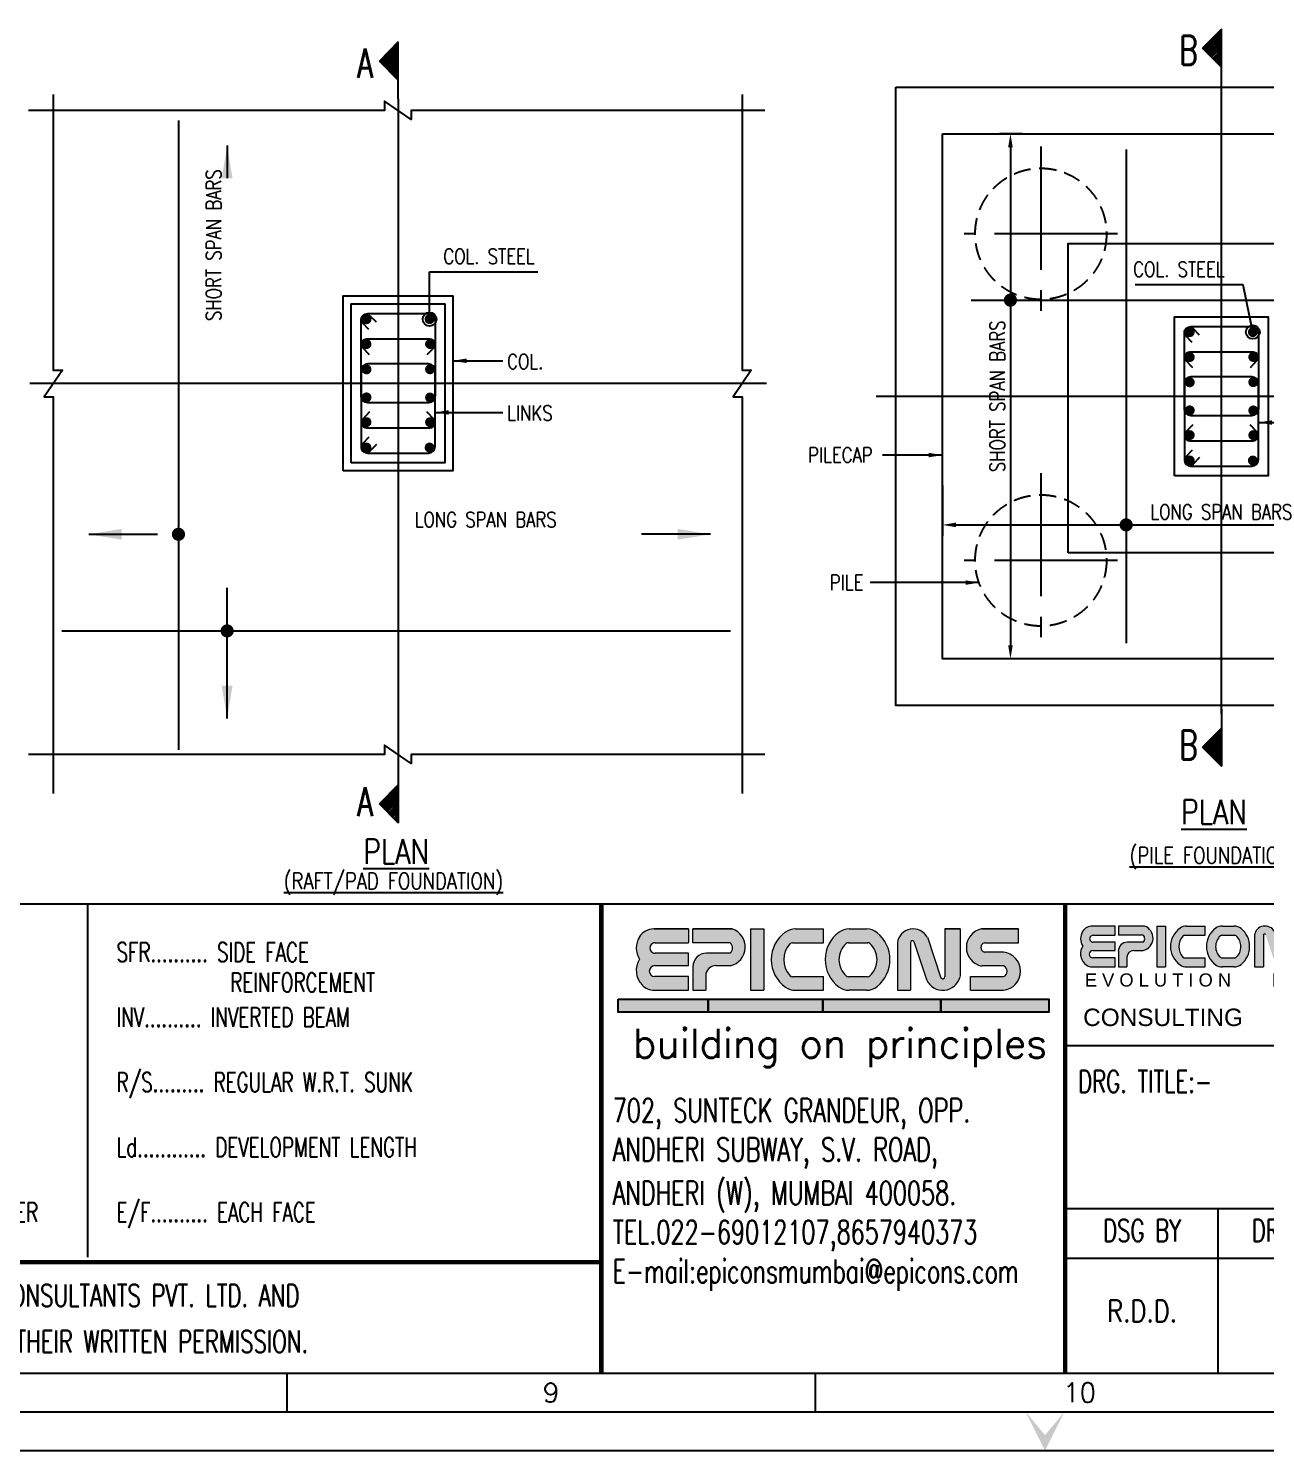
# Model space of a CAD drawing. Extents: x -69352 to 1013721, y -547461 to -186867.
# Drawn here: x 584687 to 607305, y -356295 to -330301 of the extents above; entities that cross this region are included whole.
import ezdxf
from ezdxf.enums import TextEntityAlignment as Align
from ezdxf.lldxf.tags import DXFTag

# ---------------------------------------------------------------- set-up
doc = ezdxf.new("R2010")
doc.units = 0
doc.header["$LTSCALE"] = 500
doc.header["$MEASUREMENT"] = 0
doc.header["$PDMODE"] = 35
doc.header["$PDSIZE"] = -15
doc.linetypes.add('CENTER2', pattern=[1.125, 0.75, -0.125, 0.125, -0.125])
doc.linetypes.add('HIDDEN2', pattern=[0.1875, 0.125, -0.0625])
doc.layers.get('DEFPOINTS').update_dxf_attribs({"color": 4})
doc.layers.add('00 ECPL LOGO', color=250, linetype='Continuous', lineweight=20)
for name, color, linetype in [('CEN', 8, 'CENTER'), ('COL', 1, 'Continuous'), ('DIM', 5, 'Continuous'), ('DIM1', 5, 'Continuous'), ('FOOT', 4, 'Continuous'), ('LINK', 2, 'Continuous'), ('MISC', 5, 'Continuous'), ('NO. SECTION', 1, 'Continuous'), ('notes', 1, 'Continuous'), ('PNA', 10, 'Continuous'), ('S-R.C.C. PILE', 2, 'HIDDEN'), ('S-REINFORCEMENT', 6, 'Continuous'), ('S-TEXT', 2, 'Continuous'), ('S-TEXT-1', 4, 'Continuous'), ('S-TEXT-1 @ 1', 4, 'Continuous'), ('S-TITLE', 6, 'Continuous'), ('TEXT', 4, 'Continuous'), ('TEXT (SHEET)', 4, 'Continuous'), ('TEXT1', 2, 'Continuous'), ('TITLE', 4, 'Continuous')]:
    doc.layers.add(name, color=color, linetype=linetype)
doc.styles.add('ROMANS', font='simplex.shx', dxfattribs={"width": 0.8, "height": 275})
doc.styles.add('ROMANS22', font='simplex.shx', dxfattribs={"width": 0.8})
doc.styles.add('SEC. TEXT', font='arial.ttf', dxfattribs={"height": 180})
doc.styles.add('VA_ROOM_TEXT', font='simplex.shx')
tags = doc.linetypes.add('CENTER', pattern=[2, 1.25, -0.25, 0.25, -0.25]).pattern_tags.tags
tags[10:11] = [DXFTag(74, 4), DXFTag(75, 0), DXFTag(340, '0'), DXFTag(46, 1.0), DXFTag(50, 0.0), DXFTag(44, 0.0), DXFTag(45, 0.0)]
tags[8:9] = [DXFTag(74, 4), DXFTag(75, 0), DXFTag(340, '0'), DXFTag(46, 1.0), DXFTag(50, 0.0), DXFTag(44, 0.0), DXFTag(45, 0.0)]
tags[6:7] = [DXFTag(74, 4), DXFTag(75, 0), DXFTag(340, '0'), DXFTag(46, 1.0), DXFTag(50, 0.0), DXFTag(44, 0.0), DXFTag(45, 0.0)]
tags[4:5] = [DXFTag(74, 4), DXFTag(75, 0), DXFTag(340, '0'), DXFTag(46, 1.0), DXFTag(50, 0.0), DXFTag(44, 0.0), DXFTag(45, 0.0)]
tags = doc.linetypes.add('HIDDEN', pattern=[0.375, 0.25, -0.125]).pattern_tags.tags
tags[6:7] = [DXFTag(74, 4), DXFTag(75, 0), DXFTag(340, '0'), DXFTag(46, 1.0), DXFTag(50, 0.0), DXFTag(44, 0.0), DXFTag(45, 0.0)]
tags[4:5] = [DXFTag(74, 4), DXFTag(75, 0), DXFTag(340, '0'), DXFTag(46, 1.0), DXFTag(50, 0.0), DXFTag(44, 0.0), DXFTag(45, 0.0)]
doc.dimstyles.new('DIM 4-100', dxfattribs={"dimscale": 100, "dimtxt": 2.5, "dimasz": 2.5, "dimexe": 1, "dimexo": 1, "dimgap": 1, "dimtad": 1, "dimdec": 0, "dimlfac": 0.25, "dimzin": 0, "dimdsep": 46, "dimtxsty": 'ROMANS22', "dimcen": 2.5, "dimclrd": 5, "dimclre": 5, "dimclrt": 4, "dimadec": 0, "dimazin": 0, "dimtfac": 1, "dimtdec": 0, "dimtmove": 0, "dimatfit": 3, "dimfxl": 0, "dimtolj": 1, "dimtzin": 0, "dimarcsym": 0})
doc.dimstyles.new('dim25', dxfattribs={"dimtxt": 250, "dimasz": 250, "dimexe": 200, "dimexo": 200, "dimgap": 100, "dimtad": 1, "dimdec": 0, "dimlfac": 0.25, "dimzin": 0, "dimdsep": 46, "dimtxsty": 'ROMANS', "dimcen": 0, "dimclrd": 5, "dimclre": 5, "dimclrt": 4, "dimadec": 0, "dimazin": 0, "dimtfac": 1, "dimtdec": 0, "dimtix": 1, "dimtofl": 0, "dimtmove": 2, "dimatfit": 3, "dimfxl": 0, "dimtolj": 1, "dimtzin": 0, "dimlwd": -1, "dimlwe": -1, "dimarcsym": 0})
doc.dimstyles.new('dim33.33', dxfattribs={"dimtxt": 250, "dimasz": 250, "dimexe": 200, "dimexo": 200, "dimgap": 100, "dimtad": 1, "dimdec": 0, "dimlfac": 0.333331, "dimzin": 0, "dimdsep": 46, "dimtxsty": 'ROMANS', "dimcen": 0, "dimclrd": 5, "dimclre": 5, "dimclrt": 4, "dimadec": 0, "dimazin": 0, "dimtfac": 1, "dimtdec": 0, "dimtix": 1, "dimtofl": 0, "dimtmove": 2, "dimatfit": 3, "dimfxl": 0, "dimtolj": 1, "dimtzin": 0, "dimlwd": -1, "dimlwe": -1, "dimarcsym": 0})

# ---------------------------------------------------------------- blocks, each defined once
blk = doc.blocks.new('FOLDER')
at = {"layer": 'PNA'}
for points in [[(-1250, 2500), (0, 0), (0, 1000)], [(1250, 2500), (0, 0), (0, 1000)]]:
    blk.add_solid(points, dxfattribs=at)
blk = doc.blocks.new('A1')
at = {"layer": '00 ECPL LOGO'}
h = blk.add_hatch(color=152, dxfattribs=at)
h.dxf.hatch_style = 1
h.paths.add_polyline_path([(59977, 6469), (59977, 6645), (59536, 6645, 0.261636), (59350, 6541, 0.285841), (59353, 6258, 0.344902), (59385, 5930, 0.204992), (59542, 5863), (59977, 5863), (59977, 6037), (59553, 6037, -1), (59543, 6177), (59977, 6177), (59977, 6336), (59553, 6336, -1), (59550, 6469)])
h = blk.add_hatch(color=152, dxfattribs=at)
h.dxf.hatch_style = 1
h.paths.add_polyline_path([(60533, 6645), (60034, 6645), (60034, 6469), (60509, 6469, -0.440545), (60509, 6336), (60208, 6336, 0.414214), (60034, 6163), (60034, 5863), (60197, 5863), (60197, 6047, -0.414214), (60327, 6177), (60509, 6177, 0.757811)])
h.paths.add_polyline_path([(60939, 6645), (60769, 6645), (60769, 5863), (60939, 5863)])
h.paths.add_polyline_path([(61697, 6645), (61339, 6645, 0.154275), (61215, 6606, 0.519672), (61215, 5902, 0.154275), (61339, 5863), (61697, 5863), (61697, 6037), (61302, 6037, -0.210356), (61270, 6051, -0.388707), (61270, 6454, -0.210356), (61302, 6469), (61697, 6469)])
h.paths.add_polyline_path([(62245, 6645), (62024, 6645, 0.159018), (61896, 6603, 0.507969), (61896, 5905, 0.159018), (62024, 5863), (62245, 5863, 0.173791), (62383, 5912, 0.472311), (62383, 6596, 0.173791)])
h.paths.add_polyline_path([(62260, 6469, -0.185052), (62289, 6457, -0.445894), (62289, 6048, -0.185052), (62260, 6037), (62015, 6037, -0.185052), (61986, 6048, -0.445894), (61986, 6457, -0.185052), (62015, 6469)], flags=16)
h.paths.add_polyline_path([(63021, 6539, 0.723435), (62639, 6469), (62639, 5863), (62807, 5863), (62807, 6469, -0.723435), (62850, 6486), (63010, 5999, 0.724077), (63437, 6037), (63437, 6645), (63243, 6645), (63243, 6039, -0.755661), (63191, 6022)])
h.paths.add_polyline_path([(64183, 6645), (63713, 6645, 0.823713), (63713, 6173), (63990, 6173, -0.713272), (63990, 6037), (63569, 6037), (63569, 5863), (63990, 5863, 0.900309), (63990, 6348), (63747, 6348, -0.746931), (63747, 6469), (64183, 6469)])
h = blk.add_hatch(color=7, dxfattribs=at)
h.dxf.hatch_style = 1
h.paths.add_polyline_path([(65416, 6564), (65416, 6682), (65123, 6682, 0.261636), (64999, 6612, 0.285841), (65001, 6424, 0.344902), (65022, 6205, 0.204992), (65127, 6161), (65416, 6161), (65416, 6276), (65134, 6276, -1), (65128, 6370), (65416, 6370), (65416, 6476), (65134, 6476, -1), (65132, 6564)])
h = blk.add_hatch(color=7, dxfattribs=at)
h.dxf.hatch_style = 1
h.paths.add_polyline_path([(65787, 6682), (65455, 6682), (65455, 6564), (65771, 6564, -0.440545), (65771, 6476), (65570, 6476, 0.414214), (65455, 6360), (65455, 6161), (65563, 6161), (65563, 6283, -0.414214), (65650, 6370), (65771, 6370, 0.757811)])
h.paths.add_polyline_path([(66057, 6682), (65944, 6682), (65944, 6161), (66057, 6161)])
h.paths.add_polyline_path([(66562, 6682), (66324, 6682, 0.154275), (66241, 6655, 0.519672), (66241, 6187, 0.154275), (66324, 6161), (66562, 6161), (66562, 6276), (66299, 6276, -0.210356), (66278, 6286, -0.388707), (66278, 6555, -0.210356), (66299, 6564), (66562, 6564)])
h.paths.add_polyline_path([(66927, 6682), (66780, 6682, 0.159018), (66695, 6654, 0.507969), (66695, 6189, 0.159018), (66780, 6161), (66927, 6161, 0.173791), (67019, 6194, 0.472311), (67019, 6649, 0.173791)])
h.paths.add_polyline_path([(66938, 6564, -0.185052), (66957, 6557, -0.445894), (66957, 6284, -0.185052), (66938, 6276), (66774, 6276, -0.185052), (66755, 6284, -0.445894), (66755, 6557, -0.185052), (66774, 6564)], flags=16)
h.paths.add_polyline_path([(67444, 6611, 0.723435), (67190, 6564), (67190, 6161), (67302, 6161), (67302, 6564, -0.723435), (67330, 6575), (67437, 6252, 0.724077), (67721, 6277), (67721, 6682), (67592, 6682), (67592, 6278, -0.755661), (67557, 6267)])
h.paths.add_polyline_path([(68218, 6682), (67905, 6682, 0.823713), (67905, 6367), (68089, 6367, -0.713272), (68089, 6276), (67809, 6276), (67809, 6161), (68089, 6161, 0.900309), (68089, 6484), (67928, 6484, -0.746931), (67928, 6564), (68218, 6564)])
at = {"layer": 'S-TEXT'}
h = blk.add_hatch(color=142, dxfattribs=at)
h.dxf.hatch_style = 1
h.paths.add_polyline_path([(59080, 5748), (59080, 5584), (60227, 5584), (60227, 5748)])
h = blk.add_hatch(color=9, dxfattribs=at)
h.dxf.hatch_style = 1
h.paths.add_polyline_path([(60227, 5748), (61691, 5748), (61691, 5584), (60227, 5584)])
h = blk.add_hatch(color=142, dxfattribs=at)
h.dxf.hatch_style = 1
h.paths.add_polyline_path([(61691, 5584), (63192, 5584), (63192, 5748), (61691, 5748)])
h = blk.add_hatch(color=4, dxfattribs=at)
h.dxf.hatch_style = 1
h.paths.add_polyline_path([(63192, 5748), (63192, 5584), (64568, 5584), (64568, 5748)])
at = {"color": 1}
for p, q in [((81794, 6959), (1969, 6959)), ((64792, 5159), (81794, 5159)), ((64792, 3084), (81794, 3084)), ((64792, 2451), (72548, 2451))]:
    blk.add_line(p, q, dxfattribs=at)
at = {"color": 5, "linetype": 'ByBlock', "lineweight": -2}
blk.add_line((66725, 984), (66725, 3084), dxfattribs=at)
at = {"flags": 128}
blk.add_lwpolyline([(0, 0), (82779, 0), (82779, 58231), (0, 58231)], close=True, dxfattribs=at)
at = {"color": 1, "const_width": 56.6}
for points in [[(58867, 984), (58867, 6959)], [(64777, 984), (64777, 6959)], [(42226, 985), (42226, 2401), (58867, 2401)]]:
    blk.add_lwpolyline(points, dxfattribs=at)
at = {"layer": '00 ECPL LOGO', "color": 152}
for p, q in [((59977, 6645, 0), (59536, 6645, 0)), ((60533, 6645, 0), (60034, 6645, 0)), ((60769, 6645, 0), (60939, 6645, 0)), ((60769, 6645, 0), (60769, 5863, 0)), ((60939, 6645, 0), (60939, 5863, 0)), ((61339, 6645, 0), (61697, 6645, 0)), ((61697, 6469, 0), (61697, 6645, 0)), ((62024, 6645, 0), (62245, 6645, 0)), ((63021, 6539, 0), (63191, 6022, 0)), ((63243, 6645, 0), (63437, 6645, 0)), ((63437, 6645, 0), (63243, 6645, 0)), ((63243, 6645, 0), (63243, 6037, 0)), ((63437, 6645, 0), (63437, 6037, 0)), ((63713, 6645, 0), (64183, 6645, 0)), ((64183, 6645, 0), (63713, 6645, 0)), ((64183, 6469, 0), (64183, 6645, 0)), ((59553, 6469, 0), (59977, 6469, 0)), ((61302, 6469, 0), (61697, 6469, 0)), ((62015, 6469, 0), (62260, 6469, 0)), ((62639, 6469, 0), (62639, 5863, 0)), ((62807, 6469, 0), (62807, 5863, 0)), ((62850, 6486, 0), (63010, 5999, 0)), ((63437, 6469, 0), (63437, 6469, 0)), ((63747, 6469, 0), (64183, 6469, 0)), ((63990, 6348, 0), (63747, 6348, 0)), ((59543, 6177, 0), (59977, 6177, 0)), ((59977, 6336, 0), (59553, 6336, 0)), ((59977, 6177, 0), (59977, 6336, 0)), ((60034, 6163, 0), (60034, 5863, 0)), ((60509, 6336, 0), (60208, 6336, 0)), ((60327, 6177, 0), (60509, 6177, 0)), ((63990, 6173, 0), (63713, 6173, 0)), ((59977, 6037, 0), (59543, 6037, 0)), ((59977, 5863, 0), (59977, 6037, 0)), ((60197, 6047, 0), (60197, 5863, 0)), ((61302, 6037, 0), (61697, 6037, 0)), ((61697, 5863, 0), (61697, 6037, 0)), ((62015, 6037, 0), (62260, 6037, 0)), ((63437, 6037, 0), (63437, 6037, 0)), ((63569, 5863, 0), (63569, 6037, 0)), ((63569, 6037, 0), (63990, 6037, 0)), ((59542, 5863, 0), (59977, 5863, 0)), ((60034, 5863, 0), (60197, 5863, 0)), ((60769, 5863, 0), (60939, 5863, 0)), ((61339, 5863, 0), (61697, 5863, 0)), ((62245, 5863, 0), (62024, 5863, 0)), ((62639, 5863, 0), (62807, 5863, 0)), ((63209, 5863, 0), (63243, 5863, 0)), ((63243, 5864, 0), (63243, 5863, 0)), ((63569, 5863, 0), (63990, 5863, 0)), ((63569, 5863, 0), (63990, 5863, 0))]:
    blk.add_line(p, q, dxfattribs=at)
at = {"layer": '00 ECPL LOGO', "color": 7}
for p, q in [((65416, 6682), (65123, 6682)), ((65134, 6564), (65416, 6564)), ((65416, 6564), (65416, 6682)), ((65787, 6682), (65455, 6682)), ((65455, 6682), (65455, 6564)), ((65771, 6564), (65455, 6564)), ((65944, 6682), (66057, 6682)), ((65944, 6682), (65944, 6161)), ((66057, 6682), (66057, 6161)), ((66299, 6564), (66562, 6564)), ((66324, 6682), (66562, 6682)), ((66562, 6564), (66562, 6682)), ((66774, 6564), (66938, 6564)), ((66780, 6682), (66927, 6682)), ((67190, 6564), (67190, 6161)), ((67302, 6564), (67302, 6161)), ((65128, 6370), (65416, 6370)), ((65416, 6476), (65134, 6476)), ((65416, 6370), (65416, 6476)), ((65455, 6360), (65455, 6161)), ((65771, 6476), (65570, 6476)), ((65650, 6370), (65771, 6370)), ((65127, 6161), (65416, 6161)), ((65416, 6276), (65128, 6276)), ((65416, 6161), (65416, 6276)), ((65455, 6161), (65563, 6161)), ((65563, 6283), (65563, 6161)), ((65944, 6161), (66057, 6161)), ((66299, 6276), (66562, 6276)), ((66324, 6161), (66562, 6161)), ((66562, 6161), (66562, 6276)), ((66774, 6276), (66938, 6276)), ((66927, 6161), (66780, 6161)), ((67190, 6161), (67302, 6161))]:
    blk.add_line(p, q, dxfattribs=at)
at = {"layer": '00 ECPL LOGO', "color": 152, "elevation": 0}
for points in [[(59536, 6645), (59977, 6645), (59977, 6469)], [(60509, 6469), (60034, 6469), (60034, 6645), (60533, 6645)], [(60769, 6645), (60939, 6645)], [(61339, 6645), (61697, 6645)], [(62024, 6645), (62245, 6645)], [(63243, 6645), (63437, 6645)], [(63713, 6645), (64183, 6645)]]:
    blk.add_lwpolyline(points, dxfattribs=at)
at = {"layer": '00 ECPL LOGO', "color": 152}
for centre, radius, start, end in [((59579, 6402, 0), 267, 148.648, 212.4563), ((59536, 6428, 0), 217, 90, 148.648), ((60456, 6414, 0), 244, 282.7188, 71.3398), ((61461, 6254, 0), 430, 125.0807, 234.9193), ((61339, 6428, 0), 217, 90, 125.0807), ((62151, 6254, 0), 433, 126.1417, 233.8583), ((62024, 6428, 0), 217, 90, 126.1417), ((62245, 6428, 0), 217, 50.5638, 90), ((62102, 6254, 0), 442, 309.4362, 50.5638), ((62841, 6441, 0), 204, 28.75, 172.2831), ((63759, 6409, 0), 241, 101.0425, 258.9575), ((59551, 6402, 0), 66.2, 88.7637, 271.2363), ((60449, 6402, 0), 89.7, 312.4487, 47.5513), ((61490, 6253, 0), 299, 137.5171, 222.4829), ((61302, 6425, 0), 43.4, 90, 137.5171), ((62170, 6253, 0), 275, 131.9364, 228.0636), ((62015, 6425, 0), 43.4, 90, 131.9364), ((62260, 6425, 0), 43.4, 48.0636, 90), ((62105, 6253, 0), 275, 311.9364, 48.0636), ((62832, 6470, 0), 24.3, 40.0191, 183.5523), ((63765, 6408, 0), 62.7, 106.4856, 253.5144), ((63964, 6106, 0), 244, 276.006, 83.994), ((59579, 6115, 0), 267, 147.5437, 223.6612), ((59548, 6107, 0), 70.2, 94.0242, 265.9758), ((60208, 6163, 0), 174, 90, 180), ((60327, 6047, 0), 130, 90, 180), ((63967, 6105, 0), 72, 289.0016, 70.9984), ((61302, 6080, 0), 43.4, 222.4829, 270), ((62015, 6080, 0), 43.4, 228.0636, 270), ((62260, 6080, 0), 43.4, 270, 311.9364), ((63218, 6088, 0), 225, 203.2219, 346.755), ((63215, 6038, 0), 28.5, 214.0796, 357.6127), ((59542, 6080, 0), 217, 223.6612, 270), ((61339, 6080, 0), 217, 234.9193, 270), ((62024, 6080, 0), 217, 233.8583, 270), ((62245, 6080, 0), 217, 270, 309.4362)]:
    blk.add_arc(centre, radius, start, end, dxfattribs=at)
at = {"layer": '00 ECPL LOGO', "color": 7}
for centre, radius, start, end in [((65151, 6520), 178, 148.648, 212.4563), ((65123, 6537), 145, 90, 148.648), ((65133, 6520), 44.1, 88.7637, 271.2363), ((65735, 6528), 162, 282.7188, 71.3398), ((65731, 6520), 59.7, 312.4487, 47.5513), ((66405, 6421), 286, 125.0807, 234.9193), ((66424, 6420), 199, 137.5171, 222.4829), ((66324, 6537), 145, 90, 125.0807), ((66299, 6535), 28.9, 90, 137.5171), ((66865, 6421), 288, 126.1417, 233.8583), ((66877, 6420), 183, 131.9364, 228.0636), ((66780, 6537), 145, 90, 126.1417), ((66774, 6535), 28.9, 90, 131.9364), ((66927, 6537), 145, 50.5638, 90), ((66938, 6535), 28.9, 48.0636, 90), ((66834, 6420), 183, 311.9364, 48.0636), ((66832, 6421), 295, 309.4362, 50.5638), ((67324, 6546), 136, 28.75, 172.2831), ((67318, 6565), 16.2, 40.0191, 183.5523), ((65151, 6328), 178, 147.5437, 223.6612), ((65131, 6323), 46.8, 94.0242, 265.9758), ((65570, 6360), 116, 90, 180), ((65650, 6283), 86.7, 90, 180), ((65127, 6305), 145, 223.6612, 270), ((66324, 6305), 145, 234.9193, 270), ((66299, 6305), 28.9, 222.4829, 270), ((66780, 6305), 145, 233.8583, 270), ((66774, 6305), 28.9, 228.0636, 270), ((66927, 6305), 145, 270, 309.4362), ((66938, 6305), 28.9, 270, 311.9364)]:
    blk.add_arc(centre, radius, start, end, dxfattribs=at)
at = {"layer": 'PNA'}
for p, q in [((54858, 984), (54858, 492)), ((61592, 984), (61592, 492))]:
    blk.add_line(p, q, dxfattribs=at)
at = {"layer": 'PNA', "color": 1}
for points in [[(984, 492), (82287, 492), (82287, 57739), (984, 57739)], [(1969, 984), (81794, 984), (81794, 57247), (1969, 57247)]]:
    blk.add_lwpolyline(points, close=True, dxfattribs=at)
at = {"layer": 'S-TEXT', "color": 7, "elevation": 0}
for points in [[(59080, 5748), (60227, 5748), (60227, 5584), (59080, 5584)], [(60227, 5748), (61691, 5748), (61691, 5584), (60227, 5584)], [(61691, 5748), (63192, 5748), (63192, 5584), (61691, 5584)], [(63192, 5748), (64568, 5748), (64568, 5584), (63192, 5584)]]:
    blk.add_lwpolyline(points, close=True, dxfattribs=at)
at = {"layer": 'PNA', "xscale": 0.1968578388914466, "yscale": 0.1968578388914466, "zscale": 0.1968578388914466}
blk.add_blockref('FOLDER', (64520, 0), dxfattribs=at)
at = {"layer": '00 ECPL LOGO', "color": 152, "style": 'VA_ROOM_TEXT'}
blk.add_text('building on principles', height=366.38, dxfattribs=at).set_placement((59271, 5004, 0))
at = {"layer": '00 ECPL LOGO', "color": 7, "attachment_point": 1, "style": 'SEC. TEXT'}
for s, insert, char_height, width in [('\\pt22;E V O L U T I O N        P L A N N I N G         I N V E S T I G A T I O N         C O N C R E T E        A N D         S T E E L', (65027, 6078), 166.781, 495341.65), ('\\pt22;CONSULTING     CIVIL      AND      STRUCTURAL      ENGINEERS', (65006, 5630), 222.37, 551225.43)]:
    blk.add_mtext(s, dxfattribs=dict(at, insert=insert, char_height=char_height, width=width))
at = {"layer": 'PNA', "style": 'ROMANS'}
for s, height, p in [('9', 246, (58226, 738)), ('10', 246.1, (64960, 738))]:
    blk.add_text(s, height=height, dxfattribs=at).set_placement(p, align=Align.MIDDLE)
at = {"layer": 'S-TEXT-1', "style": 'ROMANS'}
for s, width, p in [('702, SUNTECK GRANDEUR, OPP. ', 0.7, (59012, 4185, 9)), ('ANDHERI SUBWAY, S.V. ROAD,', 0.7, (59012, 3686, 9)), ('ANDHERI (W), MUMBAI 400058.', 0.7, (59012, 3131, 9)), ('TEL.022-69012107,8657940373', 0.7, (59012, 2633, 9)), ('E-mail:epiconsmumbai@epicons.com', 0.69, (59012, 2135, 9))]:
    blk.add_text(s, height=298.96, dxfattribs=dict(at, width=width)).set_placement(p)
at = {"layer": 'TEXT (SHEET)', "color": 4, "style": 'ROMANS', "width": 0.7}
blk.add_text('DRG. TITLE:-', height=283.16, dxfattribs=at).set_placement((64944, 4701), align=Align.MIDDLE_LEFT)
for s, p in [('DSG BY', (65759, 2803)), ('DRN BY', (67659, 2803))]:
    blk.add_text(s, height=283.2, dxfattribs=at).set_placement(p, align=Align.MIDDLE_CENTER)
for s, p in [('THIS DRAWING IS THE SOLE PROPERTY OF M/s. EPICONS CONSULTANTS PVT. LTD. AND', (43408, 1833)), ('SAME SHALL NOT BE COPIED/USED REPRODUCED WITHOUT THEIR WRITTEN PERMISSION.', (43408, 1247))]:
    blk.add_text(s, height=283.16, dxfattribs=at).set_placement(p)
blk = doc.blocks.new('*D187')
at = {"layer": 'DEFPOINTS', "color": 0}
for p in [(601396, -338455), (611596, -338455), (611596, -339375)]:
    blk.add_point(p, dxfattribs=at)
at = {"layer": 'S-TEXT-1', "color": 5, "linetype": 'ByBlock'}
for p, q in [((601396, -338655), (601396, -339575)), ((611596, -338655), (611596, -339575)), ((601646, -339375), (611346, -339375))]:
    blk.add_line(p, q, dxfattribs=at)
at = {"layer": 'S-TEXT-1', "color": 5}
for points in [[(601646, -339333), (601646, -339417), (601396, -339375)], [(611346, -339417), (611346, -339333), (611596, -339375)]]:
    blk.add_solid(points, dxfattribs=at)
at = {"layer": 'S-TEXT-1', "color": 4, "insert": (606496, -339138), "char_height": 275, "attachment_point": 5, "style": 'ROMANS'}
blk.add_mtext('\\A1;LONG SPAN BARS ', dxfattribs=at)
blk = doc.blocks.new('*D188')
at = {"layer": 'DEFPOINTS', "color": 0}
for p in [(603060, -332225), (602640, -341825), (603060, -341825)]:
    blk.add_point(p, dxfattribs=at)
at = {"layer": 'S-TEXT-1', "color": 5, "linetype": 'ByBlock'}
for p, q in [((602860, -332225), (602440, -332225)), ((602640, -332475), (602640, -341575)), ((602860, -341825), (602440, -341825))]:
    blk.add_line(p, q, dxfattribs=at)
at = {"layer": 'S-TEXT-1', "color": 5}
for points in [[(602682, -332475), (602598, -332475), (602640, -332225)], [(602598, -341575), (602682, -341575), (602640, -341825)]]:
    blk.add_solid(points, dxfattribs=at)
at = {"layer": 'S-TEXT-1', "color": 4, "insert": (602403, -337025), "char_height": 275, "attachment_point": 5, "rotation": 90, "style": 'ROMANS'}
blk.add_mtext('\\A1;SHORT SPAN BARS', dxfattribs=at)

msp = doc.modelspace()

# ---------------------------------------------------------------- hatches: boundary and pattern name
at = {"layer": 'NO. SECTION', "ltscale": 5}
h = msp.add_hatch(dxfattribs=at)
h.set_pattern_fill('ANSI31', color=256, scale=220.680914, angle=90, style=0)
h.set_pattern_definition([(225, (608849.892, -235177.284), (-19.505621, 19.505621), [])])
h.paths.add_polyline_path([(606154.074, -330661.624), (606496, -330313.636), (606496, -331009.612)])
h = msp.add_hatch(dxfattribs=at)
h.set_pattern_fill('ANSI31', color=256, scale=220.680914, angle=90, style=0)
h.set_pattern_definition([(225, (593798.79, -240129.18), (-19.505621, 19.505621), [])])
h.paths.add_polyline_path([(591102.971, -330897.041), (591444.897, -330549.054), (591444.897, -331245.029)])
h = msp.add_hatch(dxfattribs=at)
h.set_pattern_fill('ANSI31', color=256, scale=220.680914, angle=90, style=0)
h.set_pattern_definition([(225, (608849.892, -236563.902), (-19.505621, 19.505621), [])])
h.paths.add_polyline_path([(606154.074, -343438.937), (606496, -343786.924), (606496, -343090.949)])
h = msp.add_hatch(dxfattribs=at)
h.set_pattern_fill('ANSI31', color=256, scale=220.680914, angle=90, style=0)
h.set_pattern_definition([(225, (593798.79, -237599.18), (-19.505621, 19.505621), [])])
h.paths.add_polyline_path([(591102.971, -344474.216), (591444.897, -344822.203), (591444.897, -344126.228)])

# ---------------------------------------------------------------- linework, layer by layer
at = {"layer": 'CEN'}
for p, q in [((606496, -342827.995), (606496, -331222.882)), ((591444.897, -331589.512), (591444.897, -343781.745)), ((598179.214, -336788.628), (584710.58, -336788.628)), ((600182.714, -337025.438), (612809.286, -337025.438))]:
    msp.add_line(p, q, dxfattribs=at)
at = {"layer": 'COL', "color": 4}
for points in [[(590442.715, -338388.628), (590442.715, -335188.628), (592445.606, -335188.628), (592445.606, -338388.628)], [(590587.994, -338243.215), (590587.994, -335334.042), (592301.8, -335334.042), (592301.8, -338243.215)], [(605639.097, -338480.025), (605639.097, -335570.852), (607352.903, -335570.852), (607352.903, -338480.025)]]:
    msp.add_lwpolyline(points, close=True, dxfattribs=at)
at = {"layer": 'DEFPOINTS', "color": 0, "linetype": 'ByBlock'}
for p in [(592445.606, -335233.266), (592301.8, -335334.042), (590587.994, -338243.215), (605639.097, -338480.025)]:
    msp.add_point(p, dxfattribs=at)
at = {"layer": 'DIM', "color": 8}
for points in [[(598147.065, -331798.42), (591684.482, -331798.42), (591684.482, -331964.785), (591197.665, -331632.056), (591197.665, -331798.42), (584688.952, -331798.42)], [(585141.146, -331510.754), (585141.146, -336548.863), (585307.51, -336548.863), (584974.781, -337035.679), (585141.146, -337035.679), (585141.146, -344284.872)], [(597736.022, -331510.754), (597736.022, -336548.863), (597902.387, -336548.863), (597569.658, -337035.679), (597736.022, -337035.679), (597736.022, -344284.872)], [(598147.065, -343570.223), (591684.482, -343570.223), (591684.482, -343736.588), (591197.665, -343403.859), (591197.665, -343570.223), (584688.952, -343570.223)]]:
    msp.add_lwpolyline(points, dxfattribs=at)
at = {"layer": 'DIM'}
for points in [[(588319.56, -331988.335, 0, 210.546, 0), (588319.56, -332439.504, 0, 0, 0), (588319.56, -331988.335, 0, 0, 0), (588319.56, -342915.651, 210.546, 0, 0), (588319.56, -343366.82, 210.546, 0, 0)], [(597605.163, -339547.127, 0, 210.546, 0), (597153.994, -339547.127, 0, 0, 0), (597605.163, -339547.127, 0, 0, 0), (585788.195, -339547.127, 210.546, 0, 0), (585337.026, -339547.127, 210.546, 0, 0)]]:
    msp.add_lwpolyline(points, format="xyseb", dxfattribs=at)
at = {"layer": 'FOOT', "color": 8, "linetype": 'HIDDEN', "ltscale": 5}
msp.add_lwpolyline([(600543.792, -331373.23), (612448.208, -331373.23), (612448.208, -342677.646), (600543.792, -342677.646)], close=True, dxfattribs=at)
at = {"layer": 'FOOT', "linetype": 'Continuous'}
msp.add_lwpolyline([(601396, -332225.438), (611596, -332225.438), (611596, -341825.438), (601396, -341825.438)], close=True, dxfattribs=at)
at = {"layer": 'LINK'}
for points in [[(590768.461, -337023.856), (590768.461, -335634.821, -0.414213562), (590888.773, -335514.51), (592001.021, -335514.51, -0.414213562), (592121.332, -335634.821), (592121.332, -337023.856, -0.414213562), (592001.021, -337144.168), (590888.773, -337144.168, -0.414213562)], [(605819.564, -337260.666), (605819.564, -335871.631, -0.414213562), (605939.876, -335751.319), (607052.124, -335751.319, -0.414213562), (607172.436, -335871.631), (607172.436, -337260.666, -0.414213562), (607052.124, -337380.978), (605939.876, -337380.978, -0.414213562)], [(590768.461, -336553.401), (590768.461, -337942.436, 0.414213562), (590888.773, -338062.747), (592001.021, -338062.747, 0.414213562), (592121.332, -337942.436), (592121.332, -336553.401, 0.414213562), (592001.021, -336433.089), (590888.773, -336433.089, 0.414213562)], [(605819.564, -336790.21), (605819.564, -338179.245, 0.414213562), (605939.876, -338299.557), (607052.124, -338299.557, 0.414213562), (607172.436, -338179.245), (607172.436, -336790.21, 0.414213562), (607052.124, -336669.899), (605939.876, -336669.899, 0.414213562)]]:
    msp.add_lwpolyline(points, format="xyb", close=True, dxfattribs=at)
for points in [[(590908.929, -335805.957), (590793.515, -335683.55, -1), (590924.821, -335559.746), (590944.666, -335566.275)], [(591048.663, -335670.272), (590929.701, -335551.31, 1), (590802.091, -335678.92), (590808.034, -335698.948)], [(606099.766, -335907.081), (605980.804, -335788.12, 1), (605853.195, -335915.729), (605859.137, -335935.758)], [(590922.15, -336267.891), (590798.374, -336136.615, -0.657599654), (590867.495, -335976.443), (592026.332, -335976.443, -0.657599654), (592095.453, -336136.615), (591971.677, -336267.891)], [(605973.253, -336504.7), (605849.477, -336373.425, -0.657599654), (605918.598, -336213.253), (607077.436, -336213.253, -0.657599654), (607146.556, -336373.425), (607022.781, -336504.7)], [(590922.15, -337309.366), (590798.374, -337440.642, 0.657599654), (590867.495, -337600.814), (592026.332, -337600.814, 0.657599654), (592095.453, -337440.642), (591971.677, -337309.366)], [(605973.253, -337546.176), (605849.477, -337677.452, 0.657599654), (605918.598, -337837.623), (607077.436, -337837.623, 0.657599654), (607146.556, -337677.452), (607022.781, -337546.176)], [(590908.929, -337771.3), (590793.515, -337893.707, 1), (590924.821, -338017.511), (590944.666, -338010.982)], [(591048.663, -337906.985), (590929.701, -338025.947, -1), (590802.091, -337898.337), (590808.034, -337878.308)], [(605960.032, -338008.11), (605844.618, -338130.517, 1), (605975.924, -338254.32), (605995.77, -338247.792)], [(606099.766, -338143.795), (605980.804, -338262.757, -1), (605853.195, -338135.147), (605859.137, -338115.118)]]:
    msp.add_lwpolyline(points, format="xyb", dxfattribs=at)
at = {"layer": 'MISC', "const_width": 120.312}
for points in [[(602579.886, -335267.226, 1), (602700.197, -335267.226, 1)], [(587369.102, -339547.127, 1), (587489.414, -339547.127, 1)], [(604696.052, -339375.139, 1), (604816.364, -339375.139, 1)], [(588259.405, -341312.727, 1), (588379.716, -341312.727, 1)]]:
    msp.add_lwpolyline(points, format="xyb", close=True, dxfattribs=at)
at = {"layer": 'NO. SECTION'}
for p, q in [((606496, -330313.636), (606154.074, -330661.624)), ((606496, -331222.882), (606496, -330313.636)), ((591444.897, -330549.054), (591102.971, -330897.041)), ((591444.897, -331589.512), (591444.897, -330549.054)), ((606496, -331009.612), (606154.074, -330661.624)), ((591444.897, -331245.029), (591102.971, -330897.041)), ((606496, -342746.466), (606496, -343786.924)), ((606496, -343090.949), (606154.074, -343438.937)), ((606496, -343786.924), (606154.074, -343438.937)), ((591444.897, -343781.745), (591444.897, -344822.203)), ((591444.897, -344126.228), (591102.971, -344474.216)), ((591444.897, -344822.203), (591102.971, -344474.216))]:
    msp.add_line(p, q, dxfattribs=at)
at = {"layer": 'S-R.C.C. PILE', "color": 8, "linetype": 'CENTER2', "ltscale": 6}
for p, q in [((603196, -332460.758), (603196, -335651.516)), ((604597.219, -334056.137), (601794.781, -334056.137)), ((603196, -338430.059), (603196, -341620.817)), ((604597.219, -340025.438), (601794.781, -340025.438))]:
    msp.add_line(p, q, dxfattribs=at)
at = {"layer": 'S-R.C.C. PILE', "color": 8, "linetype": 'Continuous'}
msp.add_lwpolyline([(603696, -339887.5), (603696, -334232.914), (609296, -334232.914), (609296, -339887.5)], close=True, dxfattribs=at)
at = {"layer": 'S-R.C.C. PILE', "color": 8, "linetype": 'HIDDEN2', "ltscale": 5}
for centre in [(603196, -334056.137), (603196, -340025.438)]:
    msp.add_circle(centre, 1200, dxfattribs=at)
at = {"layer": 'S-REINFORCEMENT'}
for p, q in [((587429.258, -331982.42), (587429.258, -343489.824)), ((604756.208, -332516.666), (604756.208, -341536.991)), ((601924.31, -335267.226), (611161.14, -335267.226)), ((585295.59, -341312.727), (597524.925, -341312.727))]:
    msp.add_line(p, q, dxfattribs=at)
at = {"layer": 'S-REINFORCEMENT', "const_width": 90.234}
for points in [[(590822.378, -335616.943, 1), (590912.612, -335616.943, 1)], [(592065.807, -335615.381, -1), (591975.574, -335615.381, -1)], [(605873.481, -335853.753, 1), (605963.715, -335853.753, 1)], [(607116.911, -335852.191, -1), (607026.677, -335852.191, -1)], [(590822.378, -336071.443, 1), (590912.612, -336071.443, 1)], [(592073.807, -336069.881, -1), (591983.574, -336069.881, -1)], [(605873.481, -336308.253, 1), (605963.715, -336308.253, 1)], [(607124.911, -336306.691, -1), (607034.677, -336306.691, -1)], [(590822.378, -336532.458, 1), (590912.612, -336532.458, 1)], [(592073.807, -336530.896, -1), (591983.574, -336530.896, -1)], [(605873.481, -336769.268, 1), (605963.715, -336769.268, 1)], [(607124.911, -336767.706, -1), (607034.677, -336767.706, -1)], [(590822.378, -337044.799, -1), (590912.612, -337044.799, -1)], [(592073.807, -337046.36, 1), (591983.574, -337046.36, 1)], [(605873.481, -337281.608, -1), (605963.715, -337281.608, -1)], [(607124.911, -337283.17, 1), (607034.677, -337283.17, 1)], [(590822.378, -337497.314, -1), (590912.612, -337497.314, -1)], [(592073.807, -337498.875, 1), (591983.574, -337498.875, 1)], [(605873.481, -337734.123, -1), (605963.715, -337734.123, -1)], [(607124.911, -337735.685, 1), (607034.677, -337735.685, 1)], [(590822.378, -337960.314, -1), (590912.612, -337960.314, -1)], [(592065.807, -337961.875, 1), (591975.574, -337961.875, 1)], [(605873.481, -338197.123, -1), (605963.715, -338197.123, -1)], [(607116.911, -338198.685, 1), (607026.677, -338198.685, 1)]]:
    msp.add_lwpolyline(points, format="xyb", close=True, dxfattribs=at)
at = {"layer": 'S-REINFORCEMENT'}
msp.add_lwpolyline([(605960.032, -336042.767), (605844.618, -335920.36, -1), (605975.924, -335796.556), (605995.77, -335803.085)], format="xyb", dxfattribs=at)
at = {"layer": 'TITLE', "color": 0}
msp.add_line((585772.841, -352760.33), (585772.841, -346308.968), dxfattribs=at)

# ---------------------------------------------------------------- block references
at = {"xscale": 1.434849416022188, "yscale": 1.434849416022188, "zscale": 1.434849416022188}
msp.add_blockref('A1', (510695.778, -356294.5), dxfattribs=at)

# ---------------------------------------------------------------- texts
at = {"layer": 'NO. SECTION', "style": 'ROMANS', "width": 0.7}
for s, p in [('B', (605894.996, -330700.8)), ('A', (590843.893, -330936.218)), ('B', (605894.996, -343399.76)), ('A', (590843.893, -344435.039))]:
    msp.add_text(s, height=533.333, dxfattribs=at).set_placement(p, align=Align.MIDDLE)
at = {"layer": 'notes', "color": 4, "style": 'ROMANS', "width": 0.7}
for s, p in [('SFR.......... SIDE FACE', (586296.829, -347360.369)), ('REINFORCEMENT', (588376.278, -347911.588)), ('INV.......... INVERTED BEAM', (586296.829, -348548.537)), ('R/S......... REGULAR W.R.T. SUNK', (586296.829, -349736.705)), ('Ld............ DEVELOPMENT LENGTH', (586296.829, -350924.874)), ('C/C.......... CENTRE TO CENTER', (579760.136, -352113.042)), ('E/F.......... EACH FACE', (586296.829, -352113.042))]:
    msp.add_text(s, height=350, dxfattribs=at).set_placement(p)
at = {"layer": 'S-TEXT-1 @ 1', "linetype": 'ByBlock', "style": 'ROMANS', "width": 0.8}
msp.add_text('SHORT SPAN BARS', height=275, rotation=90, dxfattribs=at).set_placement((588210.759, -335648.205))
for s, p in [('COL. STEEL', (592272.97, -334603.807)), ('COL. STEEL', (604885.357, -334840.616)), ('COL.', (593440.122, -336526.909)), ('LINKS', (593440.122, -337470.249)), ('PILECAP', (598943.293, -338235.782)), ('LONG SPAN BARS', (591749.65, -339415.054)), ('PILE', (599339.749, -340566.149))]:
    msp.add_text(s, height=275, dxfattribs=at).set_placement(p)
at = {"layer": 'S-TITLE', "style": 'ROMANS', "width": 0.8}
msp.add_text('%%UPLAN', height=450, dxfattribs=at).set_placement((606361.453, -344848.493), align=Align.CENTER)
msp.add_text('%%UPLAN', height=450, dxfattribs=at).set_placement((591410.711, -345343.809), align=Align.MIDDLE_CENTER)
at = {"layer": 'TEXT', "color": 2, "style": 'ROMANS', "width": 0.8}
msp.add_text('R.D.D.', height=400, dxfattribs=at).set_placement((605049.342, -353743.781), align=Align.MIDDLE_CENTER)
at = {"layer": 'TEXT1', "linetype": 'ByBlock', "style": 'ROMANS', "width": 0.8}
for s, p in [('%%U(PILE FOUNDATION)', (606361.453, -345414.975)), ('%%U(RAFT/PAD FOUNDATION)', (591360.211, -345884.145))]:
    msp.add_text(s, height=300, dxfattribs=at).set_placement(p, align=Align.MIDDLE_CENTER)

# ---------------------------------------------------------------- dimensions: what is measured, and where the dimension line sits
at = {"layer": 'S-TEXT-1', "linetype": 'ByBlock'}
dim = msp.add_linear_dim(base=(602640.042, -341825.438), p1=(603059.72, -332225.438), p2=(603059.72, -341825.438), angle=90, text='SHORT SPAN BARS', dimstyle='dim33.33', dxfattribs=at)
dim.commit()
dim.dimension.update_dxf_attribs({"geometry": '*D188', "text_midpoint": (602402.542, -337025.438)})
dim = msp.add_linear_dim(base=(611596, -339375.139), p1=(601396, -338454.74), p2=(611596, -338454.74), text='LONG SPAN BARS ', dimstyle='dim33.33', dxfattribs=at)
dim.commit()
dim.dimension.update_dxf_attribs({"geometry": '*D187', "text_midpoint": (606496, -339137.639)})

# ---------------------------------------------------------------- leaders
at = {"layer": 'DIM'}
for points, override in [([(588319.56, -332439.504), (588319.56, -333036.343)], {"dimasz": 600}), ([(592020.691, -335615.381), (592020.691, -334751.445), (593998.413, -334751.445)], {"dimldrblk": 'Origin2'}), ([(607071.794, -335852.191), (606892.759, -334988.255), (604920.968, -334988.255)], {"dimldrblk": 'Origin2'}), ([(585788.195, -339547.127), (587046.919, -339547.127)], {"dimasz": 600}), ([(597153.994, -339547.127), (595895.27, -339547.127)], {"dimasz": 600}), ([(588319.56, -342915.651), (588319.56, -340524.813)], {"dimasz": 600})]:
    msp.add_leader(points, dimstyle='dim25', override=override, dxfattribs=at)
for points in [[(592445.606, -336376.102), (593359.764, -336376.102)], [(592121.332, -337319.442), (593359.764, -337319.442)]]:
    msp.add_leader(points, dimstyle='dim25', dxfattribs=at)
at = {"layer": 'DIM1', "linetype": 'Continuous'}
msp.add_leader([(607172.436, -337503.936), (608315.487, -337503.936)], dimstyle='DIM 4-100', dxfattribs=at)
for points in [[(601396, -338099.575), (600299.201, -338099.575)], [(602069.241, -340429.942), (600076.28, -340429.942)]]:
    msp.add_leader(points, dimstyle='DIM 4-100', override={"dimtxt": 2.5}, dxfattribs=at)

doc.saveas('drawing.dxf')
